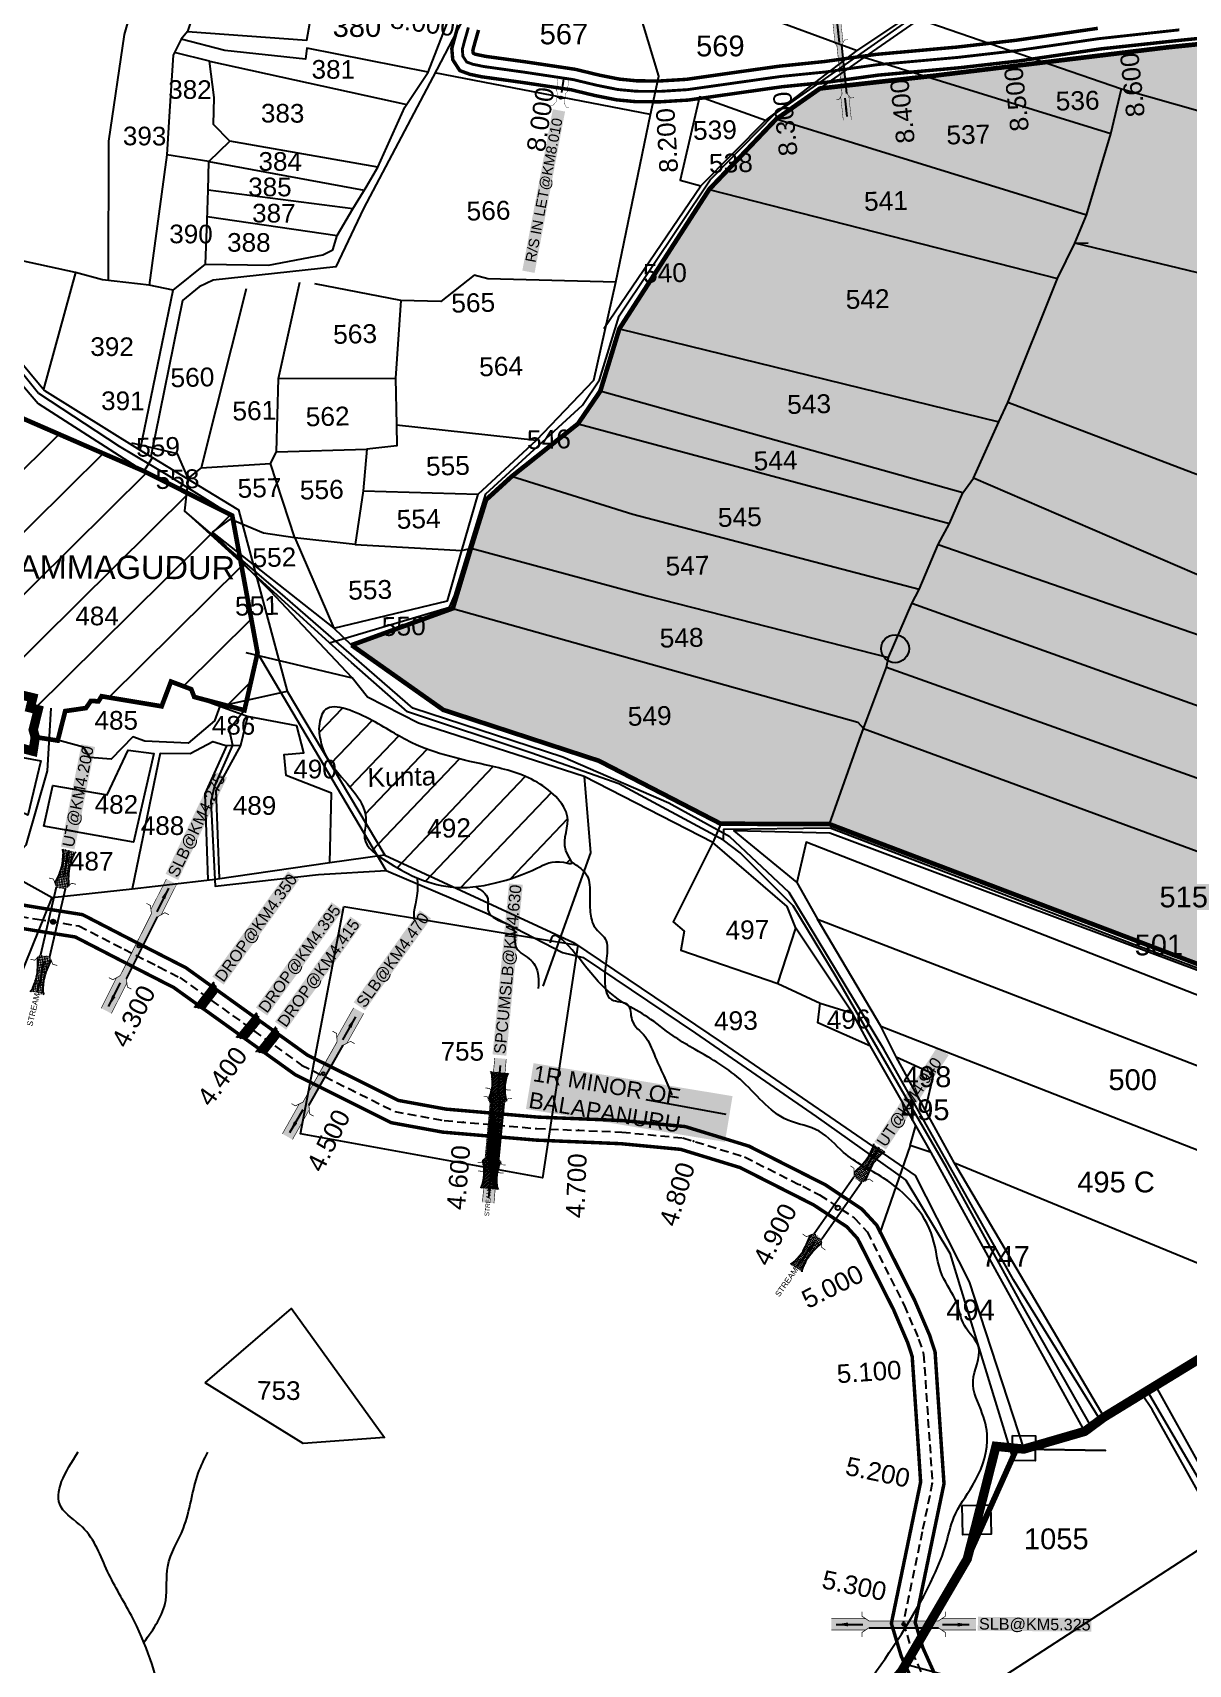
# Model space of a CAD drawing. Header units: inches. Extents: x 191726 to 254104, y 1600078 to 1621862.
# Drawn here: x 195592 to 196591, y 1611829 to 1613240 of the extents above; entities that cross this region are included whole.
import ezdxf
from ezdxf.enums import TextEntityAlignment as Align

# ---------------------------------------------------------------- set-up
doc = ezdxf.new("R2010")
doc.units = ezdxf.units.IN
doc.header["$LTSCALE"] = 15
doc.header["$MEASUREMENT"] = 0
doc.linetypes.add('ACAD_ISO02W100', pattern=[15, 12, -3])
doc.linetypes.add('HIDDEN2', pattern=[0.1875, 0.125, -0.0625])
for name, color, linetype in [('BOUNDRY STONES', 240, 'Continuous'), ('CANAL1', 7, 'Continuous'), ('CS', 134, 'Continuous'), ('CSMark', 72, 'Continuous'), ('PAPER SIZE', 5, 'Continuous'), ('PLOT', 7, 'Continuous'), ('PLOTS', 7, 'Continuous'), ('PLOTS NO', 7, 'Continuous'), ('ROADS', 1, 'Continuous'), ('STREAMS', 4, 'Continuous'), ('STRUCTURE', 5, 'Continuous'), ('text2', 7, 'Continuous'), ('VILLAGE BOUNDAY', 5, 'Continuous'), ('WUA-7', 3, 'Continuous')]:
    doc.layers.add(name, color=color, linetype=linetype)
doc.styles.get("Standard").update_dxf_attribs({"font": 'arial.ttf'})
doc.dimstyles.get("Standard").update_dxf_attribs({"dimtxt": 0.18, "dimasz": 0.18, "dimexe": 0.18, "dimexo": 0.0625, "dimgap": 0.09, "dimtad": 0, "dimtih": 1, "dimtoh": 1, "dimdec": 4, "dimzin": 0, "dimdsep": 46, "dimtxsty": 'Standard', "dimcen": 0.09, "dimadec": 0, "dimazin": 0, "dimtfac": 1, "dimtdec": 4, "dimtofl": 0, "dimtmove": 0, "dimatfit": 3, "dimfxl": 1, "dimtolj": 1, "dimtzin": 0, "dimarcsym": 0})

# ---------------------------------------------------------------- blocks, each defined once
blk = doc.blocks.new('DROP')
h = blk.add_hatch()
h.set_pattern_fill('ANSI31', color=1, scale=10, angle=45)
h.set_pattern_definition([(90, (-324.4107, -25.7687), (-1.25, 0), [])])
h.paths.add_polyline_path([(-9.9, -4.3), (-13.8, 4.1), (13.8, 4.1), (10.2, -4.3)])
at = {"layer": 'STRUCTURE', "color": 5, "const_width": 0.49}
blk.add_lwpolyline([(-9.9, -4.3), (-13.8, 4.1), (13.8, 4.1), (10.2, -4.3), (-9.9, -4.3)], dxfattribs=at)
at = {"layer": 'STRUCTURE', "color": 5}
blk.add_circle((0, 0), 1.33, dxfattribs=at)
blk = doc.blocks.new('OT')
at = {"layer": 'STRUCTURE', "color": 190}
for points, const_width in [([(769751.4, 1706595.8), (769729.4, 1706595.8)], 0.5), ([(769775.2, 1706601.8), (769775.2, 1706597.8), (769769.2, 1706593.8), (769761.8, 1706593.8), (769754.4, 1706593.8), (769748.4, 1706597.8), (769748.4, 1706601.8)], 0.5), ([(769761.8, 1706593.8), (769761.8, 1706581)], 2.5), ([(769751.4, 1706579), (769729.4, 1706579)], 0.5), ([(769748.4, 1706573), (769748.4, 1706577), (769754.4, 1706581), (769761.8, 1706581), (769761.8, 1706581), (769761.8, 1706581), (769769.2, 1706581), (769775.2, 1706577), (769775.2, 1706573)], 0.5)]:
    blk.add_lwpolyline(points, dxfattribs=dict(at, const_width=const_width))
at = {"layer": 'STRUCTURE', "color": 0}
blk.add_circle((769761.8, 1706587.4), 1.87, dxfattribs=at)
blk.add_leader([(769732.6, 1706587.4), (769753.8, 1706587.4)], dimstyle='Standard', override={"dimasz": 10, "dimgap": 0.09, "dimtad": 0}, dxfattribs=at)
blk = doc.blocks.new('SLB')
at = {"layer": 'STRUCTURE'}
h = blk.add_hatch(dxfattribs=at)
h.set_pattern_fill('DOTS', color=6, scale=20, angle=320.3722, style=0)
h.set_pattern_definition([(320.372247934, (-159.4327, -72.9564), (1.2786241598, 0.5641323054), [0, -1.25])])
h.paths.add_polyline_path([(769699.5, 1706871.1), (769699.5, 1706861.1), (769729.1, 1706861.1), (769732.1, 1706863.1), (769792.1, 1706863.1), (769795.1, 1706861.1), (769824.7, 1706861.1), (769824.7, 1706871.1), (769795.1, 1706871.1), (769792.1, 1706869.1), (769732.1, 1706869.1), (769729.1, 1706871.1)])
at = {"layer": 'STRUCTURE', "color": 6, "const_width": 0.628}
for points in [[(769726.1, 1706877.1), (769726.1, 1706873.1), (769732.1, 1706869.1), (769792.1, 1706869.1), (769798.1, 1706873.1), (769798.1, 1706877.1)], [(769726.1, 1706855.1), (769726.1, 1706859.1), (769732.1, 1706863.1), (769792.1, 1706863.1), (769798.1, 1706859.1), (769798.1, 1706855.1)]]:
    blk.add_lwpolyline(points, dxfattribs=at)
at = {"layer": 'STRUCTURE', "color": 6, "linetype": 'ACAD_ISO02W100', "ltscale": 0.5, "const_width": 0.5}
for points in [[(769699.5, 1706871.1), (769729.1, 1706871.1)], [(769699.5, 1706861.1), (769729.1, 1706861.1)], [(769795.1, 1706871.1), (769824.7, 1706871.1)], [(769795.1, 1706861.1), (769824.7, 1706861.1)]]:
    blk.add_lwpolyline(points, dxfattribs=at)
at = {"layer": 'STRUCTURE', "color": 6}
blk.add_lwpolyline([(769732.1, 1706863.1), (769792.1, 1706863.1)], dxfattribs=at)
blk.add_lwpolyline([(769732.1, 1706863.1), (769792.1, 1706863.1)], dxfattribs=at)
at = {"layer": 'STRUCTURE', "color": 0}
blk.add_circle((769762.1, 1706866.1), 1.24, dxfattribs=at)
for points in [[(769703.8, 1706866), (769726.7, 1706866)], [(769818.6, 1706865.8), (769795.7, 1706865.8)]]:
    blk.add_leader(points, dimstyle='Standard', override={"dimasz": 10, "dimgap": 0.09, "dimtad": 0}, dxfattribs=at)
blk = doc.blocks.new('UT')
at = {"layer": 'STRUCTURE'}
h = blk.add_hatch(dxfattribs=at)
h.set_pattern_fill('DASH', color=150, scale=8, angle=-39.6278, style=0)
h.set_pattern_definition([(320.372247933, (-4370.464, -6260.8811), (1.40800153113, 0.132407282), [1, -1])])
h.paths.add_polyline_path([(765163, 1700681.9), (765165.6, 1700680.6), (765167.2, 1700680.3), (765169.1, 1700680), (765172.4, 1700679.6), (765176.4, 1700679.3), (765179.5, 1700679.5), (765183.1, 1700679.9), (765187.7, 1700680.9), (765188.9, 1700681.2), (765193.1, 1700682.2), (765196.1, 1700680.2), (765196.1, 1700672.2), (765193.1, 1700670.2), (765190.5, 1700670.8), (765188.1, 1700671.3), (765185.5, 1700671.8), (765183.6, 1700672.1), (765181, 1700672.5), (765180.3, 1700672.5), (765178.5, 1700672.6), (765176.7, 1700672.6), (765174.6, 1700672.5), (765172.5, 1700672.3), (765170.4, 1700672), (765168.5, 1700671.7), (765166.1, 1700671.2), (765165, 1700670.8), (765163, 1700669.7)])
h.paths.add_polyline_path([(765259.1, 1700682.2), (765256.1, 1700680.2), (765256.1, 1700672.2), (765259.1, 1700670.2), (765261.9, 1700671), (765264.4, 1700671.6), (765266.4, 1700672), (765269.1, 1700672.5), (765272.7, 1700673), (765276.1, 1700673.1), (765278.6, 1700672.9), (765281.2, 1700672.7), (765283.9, 1700672.3), (765286.4, 1700671.9), (765288, 1700671.3), (765289.2, 1700670.6), (765289.1, 1700682.7), (765287.6, 1700681.8), (765285.7, 1700681.2), (765283, 1700680.7), (765281.2, 1700680.4), (765276.7, 1700679.9), (765272.7, 1700679.9), (765268.7, 1700680.3), (765264.8, 1700681), (765261.2, 1700681.7)])
at = {"layer": 'STRUCTURE', "color": 150, "const_width": 0.628}
for points in [[(765190.1, 1700688.2), (765190.1, 1700684.2), (765196.1, 1700680.2), (765256.1, 1700680.2), (765262.1, 1700684.2), (765262.1, 1700688.2)], [(765190.1, 1700664.2), (765190.1, 1700668.2), (765196.1, 1700672.2), (765256.1, 1700672.2), (765262.1, 1700668.2), (765262.1, 1700664.2)]]:
    blk.add_lwpolyline(points, dxfattribs=at)
at = {"layer": 'STRUCTURE', "color": 150}
for points in [[(765196.1, 1700680.2), (765256.1, 1700680.2)], [(765196.1, 1700672.2), (765256.1, 1700672.2)], [(765196.1, 1700672.2), (765256.1, 1700672.2)]]:
    blk.add_lwpolyline(points, dxfattribs=at)
at = {"layer": 'STRUCTURE', "color": 0}
blk.add_circle((765226.1, 1700676.2), 1.89, dxfattribs=at)
at = {"layer": 'STRUCTURE', "color": 150}
for points in [[(765289.1, 1700682.7), (765287.8, 1700681.9), (765284.3, 1700680.9), (765280.9, 1700680.4), (765276.1, 1700679.8), (765267.4, 1700680.5), (765259.1, 1700682.2)], [(765163, 1700681.9), (765164.4, 1700681.1), (765167.9, 1700680.2), (765171.2, 1700679.8), (765176.1, 1700679.4), (765184.7, 1700680.3), (765193.1, 1700682.2)], [(765163, 1700669.7), (765164.3, 1700670.6), (765167.8, 1700671.6), (765171.2, 1700672.1), (765176, 1700672.6), (765184.7, 1700672), (765193.1, 1700670.2)], [(765289.2, 1700670.6), (765287.8, 1700671.4), (765284.2, 1700672.3), (765280.9, 1700672.7), (765276.1, 1700673.1), (765267.4, 1700672.2), (765259.1, 1700670.2)]]:
    blk.add_spline(points, degree=3, dxfattribs=at)
at = {"layer": 'STRUCTURE', "color": 0}
blk.add_text('STREAM', height=5, dxfattribs=at).set_placement((765148.2, 1700675.8), align=Align.MIDDLE_CENTER)
for points in [[(765190.9, 1700676), (765164.2, 1700675.8)], [(765289.3, 1700676.7), (765265.4, 1700676.4)]]:
    blk.add_leader(points, dimstyle='Standard', override={"dimasz": 10, "dimgap": 0.09, "dimtad": 0}, dxfattribs=at)
blk = doc.blocks.new('SP')
at = {"layer": 'STRUCTURE'}
h = blk.add_hatch(dxfattribs=at)
h.set_pattern_fill('DASH', color=256, scale=8, style=0)
edge = h.paths.add_edge_path()
edge.add_spline(control_points=[(769825.7, 1706742.1), (769825.3, 1706741.8), (769823.8, 1706740.8), (769820.9, 1706740.3), (769817, 1706739.7), (769811.4, 1706738.9), (769804, 1706739.7), (769798.4, 1706741), (769795.6, 1706741.6)], knot_values=[0, 0, 0, 0, 1.613557, 5.24513, 8.624976, 13.470124, 22.190216, 30.746377, 30.746377, 30.746377, 30.746377], degree=3, periodic=0)
edge.add_line((769795.6, 1706741.6), (769792.6, 1706739.6))
edge.add_line((769792.6, 1706739.6), (769732.6, 1706739.6))
edge.add_line((769732.6, 1706739.6), (769729.6, 1706741.6))
edge.add_spline(control_points=[(769729.6, 1706741.6), (769726.9, 1706740.9), (769721.3, 1706739.5), (769713.9, 1706738.5), (769708.3, 1706739.1), (769704.4, 1706739.6), (769701.5, 1706740), (769700, 1706741), (769699.5, 1706741.3)], knot_values=[0, 0, 0, 0, 8.556161, 17.276253, 22.121402, 25.501247, 29.13282, 30.746377, 30.746377, 30.746377, 30.746377], degree=3, periodic=0)
edge.add_line((769699.5, 1706741.3), (769699.5, 1706722.1))
edge.add_spline(control_points=[(769699.5, 1706722.1), (769700, 1706722.4), (769701.4, 1706723.4), (769704.3, 1706724), (769708.2, 1706724.5), (769713.8, 1706725.3), (769721.2, 1706724.5), (769726.8, 1706723.3), (769729.6, 1706722.6)], knot_values=[0, 0, 0, 0, 1.613557, 5.24513, 8.624976, 13.470124, 22.190216, 30.746377, 30.746377, 30.746377, 30.746377], degree=3, periodic=0)
edge.add_line((769729.6, 1706722.6), (769732.6, 1706724.6))
edge.add_line((769732.6, 1706724.6), (769792.6, 1706724.6))
edge.add_line((769792.6, 1706724.6), (769795.6, 1706722.6))
edge.add_spline(control_points=[(769795.6, 1706722.6), (769798.4, 1706723.3), (769803.9, 1706724.8), (769811.3, 1706725.8), (769817, 1706725.1), (769820.9, 1706724.7), (769823.8, 1706724.2), (769825.2, 1706723.3), (769825.7, 1706723)], knot_values=[0, 0, 0, 0, 8.556161, 17.276253, 22.121402, 25.501247, 29.13282, 30.746377, 30.746377, 30.746377, 30.746377], degree=3, periodic=0)
edge.add_line((769825.7, 1706723), (769825.7, 1706742.1))
h.paths.add_polyline_path([(769764.2, 1706732.1, -1), (769761.1, 1706732.1, -1)], flags=0)
h.paths.add_polyline_path([(769761.1, 1706732.1, 1), (769764.2, 1706732.1, 1)], flags=16)
at = {"layer": 'STRUCTURE', "const_width": 0.628}
for points in [[(769726.6, 1706747.6), (769726.6, 1706743.6), (769732.6, 1706739.6), (769792.6, 1706739.6), (769798.6, 1706743.6), (769798.6, 1706747.6)], [(769726.6, 1706716.6), (769726.6, 1706720.6), (769732.6, 1706724.6), (769792.6, 1706724.6), (769798.6, 1706720.6), (769798.6, 1706716.6)]]:
    blk.add_lwpolyline(points, dxfattribs=at)
at = {"layer": 'STRUCTURE', "color": 3}
blk.add_lwpolyline([(769732.6, 1706724.6), (769792.6, 1706724.6)], dxfattribs=at)
blk.add_lwpolyline([(769732.6, 1706724.6), (769792.6, 1706724.6)], dxfattribs=at)
at = {"layer": 'STRUCTURE', "color": 0}
blk.add_circle((769762.6, 1706732.1), 1.55, dxfattribs=at)
at = {"layer": 'STRUCTURE'}
for points in [[(769699.5, 1706741.3), (769700.9, 1706740.5), (769704.4, 1706739.6), (769707.8, 1706739.2), (769712.6, 1706738.8), (769721.3, 1706739.7), (769729.6, 1706741.6)], [(769825.7, 1706742.1), (769824.3, 1706741.3), (769820.8, 1706740.3), (769817.5, 1706739.8), (769812.7, 1706739.2), (769804, 1706739.9), (769795.6, 1706741.6)], [(769699.5, 1706722.1), (769700.9, 1706723), (769704.4, 1706724), (769707.7, 1706724.5), (769712.5, 1706725), (769721.2, 1706724.4), (769729.6, 1706722.6)], [(769825.7, 1706723), (769824.3, 1706723.8), (769820.8, 1706724.7), (769817.4, 1706725.1), (769812.6, 1706725.5), (769803.9, 1706724.6), (769795.6, 1706722.6)]]:
    blk.add_spline(points, degree=3, dxfattribs=at)
at = {"layer": 'STRUCTURE', "color": 0}
blk.add_text('STREAM', height=5, dxfattribs=at).set_placement((769684.3, 1706732.1), align=Align.MIDDLE_CENTER)
for points in [[(769727.4, 1706732.1), (769700.8, 1706732.1)], [(769824.4, 1706732.1), (769800.5, 1706732.1)]]:
    blk.add_leader(points, dimstyle='Standard', override={"dimasz": 10, "dimgap": 0.09, "dimtad": 0}, dxfattribs=at)

msp = doc.modelspace()

# ---------------------------------------------------------------- hatches: boundary and pattern name
at = {"layer": 'PLOTS NO', "true_color": 0xafd9aa}
h = msp.add_hatch(dxfattribs=at)
h.set_pattern_fill('ANSI31', color=9)
h.set_pattern_definition([(45, (0, 0), (-0.088388347648, 0.088388347648), [])])
h.paths.add_polyline_path([(195867.8, 1612710.5), (195955.3, 1612742.3), (195971, 1612794.4), (195984, 1612836.1), (196006, 1612856.2), (196063.5, 1612901.9), (196082.7, 1612930), (196099.2, 1612984), (196176.9, 1613104.5), (196234.6, 1613165.1), (196272.6, 1613191.7), (196372.5, 1613202.9), (196572.1, 1613227.2), (196674.7, 1613237.7), (196749.6, 1613212.7), (196849.6, 1613175.1), (196946.4, 1613133), (197033.4, 1613151), (197021, 1613029.7), (197268.4, 1612990.2), (197246.8, 1612910.7), (197251.7, 1612908.1), (197337.2, 1612884.3), (197389.6, 1612868.3), (197449, 1613191.8), (197642.6, 1613205.5), (197795.5, 1613226.4), (197896.7, 1613230.6), (197936.7, 1613229.6), (197971.2, 1613195.4), (197933.7, 1612972.4), (197858.3, 1612524.2), (197851, 1612453.1), (197827.6, 1612344.1), (197815.7, 1612306.9), (197751.8, 1612068.8), (197647.4, 1612106.5), (197466.5, 1612154), (197353.2, 1612171.2), (197227.2, 1612160.8), (197228.8, 1612171.8), (197233, 1612214.6), (197235, 1612237.1), (196855.2, 1612333.7), (196848.2, 1612340.1), (196280.7, 1612555.8), (196186.8, 1612556.1), (196081.5, 1612610.5), (195947.1, 1612654.5)])
at = {"layer": 'PLOTS NO'}
h = msp.add_hatch(dxfattribs=at)
h.set_pattern_fill('ANSI31', color=40, scale=12.087511, angle=-0.2676)
h.set_pattern_definition([(44.73241, (174797.503, 1607719.193), (-27.0102, 27.26368), [])])
h.paths.add_polyline_path([(195764.6, 1612822.5), (195688.5, 1612860.8), (195579.9, 1612908.1), (195569.7, 1612845.1), (195562.5, 1612825.7), (195464, 1612821.1), (195449.8, 1612779.2), (195456.4, 1612775), (195452.2, 1612761.2), (195481.3, 1612755.6), (195484.1, 1612698), (195517.8, 1612714.1), (195527.9, 1612707.6), (195529.8, 1612701.2), (195568.5, 1612682.7), (195562.9, 1612664.2), (195574.8, 1612658.7), (195577.2, 1612668.7), (195592.2, 1612665), (195590.1, 1612656.3), (195596.9, 1612654.6), (195592.6, 1612637.2), (195594.4, 1612631), (195613.8, 1612628), (195620.3, 1612653.5), (195638.2, 1612656.1), (195642.5, 1612662.3), (195649, 1612661.9), (195651.7, 1612666.3), (195703.6, 1612657.6), (195711.7, 1612679), (195729.2, 1612672.4), (195731.8, 1612665.7), (195758.2, 1612658.7), (195777.2, 1612662.9), (195786.5, 1612703.8)])
at = {"layer": 'STREAMS'}
h = msp.add_hatch(dxfattribs=at)
h.set_pattern_fill('ANSI31', color=256, scale=8.146277, angle=1.4258)
h.set_pattern_definition([(46.425802, (148654.68, 1904426.238), (-18.7383218, 17.8281789), [])])
edge = h.paths.add_edge_path()
edge.add_spline(control_points=[(195839.4, 1612638.1), (195840.3, 1612644.1), (195843.2, 1612664.9), (195888.5, 1612645.7), (195924.7, 1612619.7), (195979.7, 1612608), (196027.7, 1612596.8), (196063.8, 1612563.2), (196046.7, 1612538), (196061.1, 1612520.1), (196042.7, 1612525.8), (196024.8, 1612515.1), (195992, 1612503.4), (195955.6, 1612498.6), (195922.8, 1612508.8), (195899.1, 1612522.6), (195875.6, 1612538.3), (195885.5, 1612572.3), (195857.2, 1612594.9), (195841.6, 1612621), (195840.1, 1612633), (195839.4, 1612638.1)], knot_values=[0, 0, 0, 0, 1.962582, 6.828244, 12.04163, 20.664438, 25.984795, 31.12032, 34.896246, 35.799884, 36.686423, 39.581698, 44.240654, 49.060043, 52.923364, 56.414315, 59.794044, 61.471509, 68.245684, 70.811666, 72.653302, 72.653302, 72.653302, 72.653302], degree=3, periodic=0)
h.paths.add_polyline_path([(195929.2, 1612539.1), (195975.4, 1612540.3), (195974.8, 1612565.2), (195928.5, 1612564.1)], flags=24)

# ---------------------------------------------------------------- linework, layer by layer
at = {"layer": 'BOUNDRY STONES'}
for points in [[(196439, 1612027.1), (196458.8, 1612027), (196458.7, 1612005.4), (196438.9, 1612005.5)], [(196395.5, 1611966.8), (196420, 1611967.4), (196420.6, 1611941.9), (196396.1, 1611941.3)]]:
    msp.add_lwpolyline(points, close=True, dxfattribs=at)
at = {"layer": 'CANAL1', "color": 200, "const_width": 3}
for points in [[(195960, 1613246.7), (195956.8, 1613235.2), (195954.4, 1613226.3), (195955.2, 1613216.6), (195961.3, 1613207.2), (195969.9, 1613204), (195980.4, 1613201.8), (196015.7, 1613196.9), (196057.5, 1613190.6), (196078.2, 1613185.6), (196096.7, 1613181.9), (196113.6, 1613180.3), (196134.6, 1613180.2), (196158.9, 1613181.7), (196202.4, 1613187.9), (196239.8, 1613193.2), (196278.6, 1613197.1), (196323.4, 1613203.3), (196392.9, 1613209.6), (196444.5, 1613215.5), (196515, 1613225.9), (196584.2, 1613233.4), (196621.1, 1613237.1)], [(195977.5, 1613242.3), (195974.1, 1613230.4), (195972.6, 1613224.7), (195972.8, 1613222.6), (195973.2, 1613222), (195974.9, 1613221.3), (195983.5, 1613219.5), (196018.3, 1613214.7), (196061, 1613208.3), (196082.1, 1613203.2), (196099.3, 1613199.8), (196114.5, 1613198.3), (196134.1, 1613198.2), (196157.1, 1613199.6), (196199.8, 1613205.7), (196237.6, 1613211), (196276.4, 1613215), (196321.3, 1613221.2), (196391, 1613227.5), (196442.2, 1613233.4), (196512.7, 1613243.7)], [(195526.3, 1612495.4), (195597.6, 1612483.5), (195635.3, 1612477.5), (195675.7, 1612456.6), (195724.6, 1612431.6), (195829.6, 1612356.1), (195908.3, 1612316.9), (195949.3, 1612309.4), (196028.6, 1612302.5), (196102, 1612299.5), (196156.1, 1612294.3), (196211.2, 1612277.4), (196277.2, 1612244), (196308.8, 1612223), (196321.7, 1612209), (196354.4, 1612144.2), (196367.3, 1612114.1), (196372.1, 1612099.4), (196374.4, 1612064.6), (196377.4, 1612020.2), (196379.8, 1611985.6), (196370.7, 1611941.9), (196354.9, 1611865.7), (196361.6, 1611843.6), (196399.8, 1611758.5)], [(195524.4, 1612475.4), (195594.4, 1612463.7), (195629, 1612458.2), (195666.6, 1612438.8), (195714.1, 1612414.5), (195819.3, 1612339), (195901.9, 1612297.7), (195946.6, 1612289.5), (196027.3, 1612282.6), (196100.6, 1612279.5), (196152.2, 1612274.6), (196203.7, 1612258.8), (196267.1, 1612226.6), (196295.8, 1612207.7), (196305.1, 1612197.5), (196336.3, 1612135.8), (196348.6, 1612107), (196352.3, 1612095.6), (196354.5, 1612063.2), (196357.5, 1612018.8), (196359.6, 1611987), (196351.1, 1611945.9), (196334.3, 1611864.8), (196342.8, 1611836.6), (196381.8, 1611749.8)]]:
    msp.add_lwpolyline(points, dxfattribs=at)
at = {"layer": 'CANAL1', "color": 3, "linetype": 'HIDDEN2', "ltscale": 8, "true_color": 0x00ff00, "const_width": 2.5}
msp.add_lwpolyline([(195968.7, 1613244.5), (195967.8, 1613241), (195965.4, 1613232.8), (195963.5, 1613225.5), (195964, 1613219.6), (195967.3, 1613214.6), (195972.4, 1613212.7), (195982, 1613210.7), (196017, 1613205.8), (196059.3, 1613199.4), (196080.1, 1613194.4), (196098, 1613190.8), (196114, 1613189.3), (196134.3, 1613189.2), (196158, 1613190.7), (196201.1, 1613196.8), (196238.7, 1613202.1), (196277.5, 1613206), (196322.3, 1613212.3), (196391.9, 1613218.6), (196443.3, 1613224.5), (196513.8, 1613234.8), (196583.2, 1613242.4)], dxfattribs=at)
at = {"layer": 'CANAL1', "color": 1, "linetype": 'HIDDEN2', "ltscale": 4}
msp.add_lwpolyline([(195525.4, 1612485.4), (195596, 1612473.6), (195632.1, 1612467.8), (195671.2, 1612447.7), (195719.3, 1612423.1), (195824.5, 1612347.5), (195905.1, 1612307.3), (195947.9, 1612299.5), (196027.9, 1612292.6), (196101.3, 1612289.5), (196154.2, 1612284.5), (196207.5, 1612268.1), (196272.2, 1612235.3), (196302.3, 1612215.4), (196313.4, 1612203.3), (196345.3, 1612140), (196357.9, 1612110.6), (196362.2, 1612097.5), (196364.4, 1612063.9), (196367.5, 1612019.5), (196369.7, 1611986.3), (196360.9, 1611943.9), (196344.6, 1611865.3), (196352.2, 1611840.1), (196390.8, 1611754.1)], dxfattribs=at)
at = {"layer": 'CS'}
for p in [(195609.8, 1612471.4), (195701, 1612432.4), (195783.8, 1612376.7), (195869.2, 1612325.2), (195964.2, 1612298.1), (196063.9, 1612291.1), (196163.2, 1612281.7), (196255.4, 1612243.8), (196326.3, 1612177.7), (196363, 1612085.5), (196369.6, 1611985.8), (196349.3, 1611887.9)]:
    msp.add_point(p, dxfattribs=at)
at = {"layer": 'PLOT'}
for points in [[(196085.8, 1612984.3), (196169.7, 1613107.6), (196225.5, 1613164.1), (196304.8, 1613224.5), (196346.8, 1613252.6), (196477.7, 1613325.6), (196618, 1613383.3), (196708.8, 1613415.2), (196739.4, 1613428.1), (196868.7, 1613483.4), (197159.7, 1613597.4), (197251.4, 1613638.2), (197378.6, 1613715.3), (197423.9, 1613739.6), (197575.8, 1613789.1), (197711.2, 1613870.5), (197808.7, 1613962.2), (197904.1, 1614060.3), (197987.6, 1614158.6), (198020.9, 1614201.3)], [(195747.3, 1612808.2), (195852.4, 1612725.3), (195950.6, 1612748.9), (195963.2, 1612792.4), (195977.3, 1612841.1), (196027.5, 1612887.6), (196077.2, 1612939.5), (196096.3, 1613024.3), (196126.2, 1613169.1), (196133.2, 1613202.3), (196111.2, 1613276.1), (196092.2, 1613281.8), (196042.7, 1613351)], [(196231.8, 1613300.7), (196212.2, 1613258.5), (196304.8, 1613224.5)], [(195972.2, 1613267.3), (195938, 1613201.4), (195878, 1613087.9), (195854.1, 1613037.4), (195748.2, 1613026), (195736.1, 1613020.1), (195721.6, 1613008.4), (195694.4, 1612873.5), (195769.9, 1612827.6), (195812.1, 1612670.6), (195896.4, 1612529), (196059.6, 1612453.5), (196188.2, 1612366.6), (196354.8, 1612251.9), (196401.5, 1612160.2), (196448.8, 1612015.5), (196519.3, 1612014.4), (196448.8, 1612015.5), (196443.2, 1612016.1)], [(196280.7, 1612555.8), (196306.9, 1612628.9), (196310.3, 1612638.5), (196330.2, 1612691.5), (196331.9, 1612699.7), (196352, 1612746.5), (196358.3, 1612758.6), (196374.9, 1612797.5), (196384.6, 1612815.7), (196396, 1612842.1), (196405.2, 1612854.7), (196427.2, 1612903.4), (196435, 1612920.3), (196477.8, 1613027.3), (196493, 1613058), (196502.9, 1613082.1), (196524, 1613152.4), (196533.1, 1613191.3), (196626.5, 1613165), (196787.1, 1613109.2), (196807.7, 1613210.5), (196823, 1613254.3)], [(196358.4, 1613251.5), (196310.5, 1613218.5), (196234.6, 1613165.1), (196176.9, 1613104.5), (196099.2, 1612984), (196082.7, 1612930), (196063.5, 1612901.9), (196006, 1612856.2), (195984, 1612836.1), (195971, 1612794.4), (195955.3, 1612742.3), (195867.8, 1612710.5), (195852.4, 1612725.3)], [(196358.4, 1613251.5), (196533.1, 1613191.3)], [(197338.6, 1613245.3), (197313, 1613154.8), (197268.4, 1612990.2), (197246.8, 1612910.7), (197194.6, 1612926.6), (197151.9, 1612767), (197136.4, 1612676.3), (197074.6, 1612695.7), (197052.4, 1612684.7), (197015.4, 1612678), (196983.5, 1612631.7), (196955.9, 1612646.1), (196957.7, 1612660.8), (196927.6, 1612670), (196940.6, 1612736.3), (196818.9, 1612775.9), (196601.2, 1612856.8), (196435, 1612920.3)], [(196524, 1613152.4), (196310.5, 1613218.5)], [(196126.2, 1613169.1), (195939.6, 1613205.3)], [(196225.5, 1613164.1), (196168.4, 1613184.5), (196151.8, 1613112.5), (196169.7, 1613107.6)], [(196502.9, 1613082.1), (196234.6, 1613165.1)], [(196176.9, 1613104.5), (196477.8, 1613027.3)], [(197151.9, 1612767), (196988.4, 1612813), (196790, 1612871.8), (196774.7, 1612875.8), (196712.4, 1612892.7), (196664.3, 1612927.3), (196677.8, 1613018.8), (196599.1, 1613032.3), (196493, 1613058)], [(196096.3, 1613024.3), (195985.4, 1613027.2), (195973.7, 1613030.2), (195944.9, 1613007.7), (195910.3, 1613008.5), (195836, 1613022.9)], [(195776.7, 1613018.4), (195737.9, 1612863.8), (195797.8, 1612867.6)], [(195818.7, 1612803.4), (195797.8, 1612867.6), (195802.8, 1612877.5), (195804.5, 1612941.1), (195823.1, 1613024.2)], [(195910.3, 1613008.5), (195905.6, 1612941.4), (195906.6, 1612900.8), (196027.5, 1612887.6)], [(196099.2, 1612984), (196427.2, 1612903.4)], [(195804.5, 1612941.1), (195905.6, 1612941.4)], [(196396, 1612842.1), (196082.7, 1612930)], [(196063.5, 1612901.9), (196384.6, 1612815.7)], [(195906.6, 1612900.8), (195906.9, 1612882.7), (195881.1, 1612879.9), (195877.7, 1612844), (195871, 1612797.4), (195963.2, 1612792.4), (195971, 1612794.4), (196123.3, 1612753), (196331.9, 1612699.7)], [(195726.6, 1612854.8), (195717.3, 1612875.9), (195677.8, 1612885.2)], [(195802.8, 1612877.5), (195881.1, 1612879.9)], [(195737.9, 1612863.8), (195726.6, 1612854.8), (195723.5, 1612826.6)], [(196358.3, 1612758.6), (196110.8, 1612823.3), (196006, 1612856.2)], [(196927.6, 1612670), (196640.5, 1612753.5), (196405.2, 1612854.7)], [(195877.7, 1612844), (195977.3, 1612841.1)], [(195871, 1612797.4), (195818.7, 1612803.4), (195791.7, 1612807.4), (195762.9, 1612819.4), (195747.3, 1612808.2)], [(196501.5, 1612030.8), (196407.1, 1612202.2), (196368.7, 1612271.8), (196355.4, 1612295.3), (196316.2, 1612363.9), (196300.8, 1612392.2), (196251.6, 1612465.8), (196244.3, 1612484.5), (196179.9, 1612540), (196068.8, 1612596.8), (195925.7, 1612643.1), (195881.4, 1612665.5), (195868.2, 1612682.1), (195797.4, 1612757.5), (195747.3, 1612808.2)], [(195818.7, 1612803.4), (195852.4, 1612725.3)], [(196374.9, 1612797.5), (196938.6, 1612601.7), (196955.9, 1612646.1)], [(196904.8, 1612548.1), (196352, 1612746.5)], [(195955.3, 1612742.3), (196305.4, 1612643.9), (196310.3, 1612638.5)], [(195776.4, 1612704.1), (195868.2, 1612682.1)], [(195867.8, 1612710.5), (195947.1, 1612654.5), (196081.5, 1612610.5), (196186.8, 1612556.1), (196280.7, 1612555.8), (196564.8, 1612447.2), (196848.2, 1612340.1), (196922.3, 1612360.5), (197046.2, 1612367.2), (197176.6, 1612375.7), (197247.6, 1612378.1), (197301.4, 1612365.8), (197336.4, 1612370.5), (197431.9, 1612370), (197512.5, 1612367.1), (197641.3, 1612348.1), (197715.1, 1612343.1), (197824.3, 1612334.5)], [(196330.2, 1612691.5), (196887.7, 1612492.7)], [(196310.3, 1612638.5), (196870.7, 1612432.5), (196848.2, 1612340.1)], [(196068.8, 1612596.8), (196074.3, 1612531), (196033.2, 1612415.6)], [(196186.8, 1612556.1), (196179.9, 1612540), (196145.7, 1612471.2), (196155.1, 1612463.3), (196152.3, 1612446.9), (196236.3, 1612418), (196272.7, 1612400.9), (196300.8, 1612392.2)], [(197819.1, 1612322.5), (197705.6, 1612332.1), (197505.9, 1612357.5), (197383.3, 1612362.8), (197314.6, 1612359.8), (197243.1, 1612365.8), (197033.2, 1612357.1), (196921.5, 1612354), (196855.2, 1612333.7), (196281, 1612547.9), (196198.3, 1612549.9), (196252.6, 1612505.3), (196270.6, 1612473.5), (196810.1, 1612265.5), (197228.8, 1612171.8), (197228.1, 1612159.7)], [(197233, 1612214.6), (196842.6, 1612312.4), (196260.8, 1612540.3), (196252.6, 1612505.3)], [(196236.3, 1612418), (196251.6, 1612465.8)], [(196518.1, 1612043.1), (196388.9, 1612262.8), (196363.6, 1612308.8), (196338.6, 1612354.7), (196325.2, 1612381.1), (196270.6, 1612473.5)], [(196316.2, 1612363.9), (196270.9, 1612384), (196272.7, 1612400.9)], [(196325.2, 1612381.1), (196763.1, 1612209.8), (196810.1, 1612265.5)], [(196338.6, 1612354.7), (196370.8, 1612339.9), (196363.6, 1612308.8)], [(196368.7, 1612271.8), (196350.5, 1612277.9), (196355.4, 1612295.3)], [(196350.5, 1612277.9), (196324.1, 1612201.6)], [(196680.8, 1612142.6), (196388.9, 1612262.8)]]:
    msp.add_lwpolyline(points, dxfattribs=at)
at = {"layer": 'PLOTS'}
for points in [[(195657.8, 1613025.7), (195658.1, 1613146.1), (195671.5, 1613238.4), (195680, 1613267.5), (195720.8, 1613435.3), (195752.9, 1613561.2)], [(195685, 1612879), (195713.6, 1613017.5), (195741.6, 1613039.9), (195796.1, 1613039.1), (195843, 1613047.8), (195851.7, 1613052.2), (195855.2, 1613064.5), (195869, 1613087.6), (195880.3, 1613106.5), (195890.5, 1613123.7), (195913.7, 1613175.5), (195933.9, 1613205.9), (195956.3, 1613263.8), (195972.4, 1613305.5), (195997.9, 1613326.7), (196041, 1613365.8), (196076.9, 1613391.3), (196104.9, 1613491.2)], [(195253.3, 1613427.2), (195271.4, 1613398.9), (195350.9, 1613259.9), (195375.4, 1613233.3), (195474.3, 1613103.6), (195504.7, 1613059.7), (195552.9, 1612989.9), (195602.5, 1612930.6), (195685, 1612879), (195694.4, 1612873.5)], [(195766.2, 1613365), (195732.1, 1613259.2), (195726.1, 1613240.9), (195720.6, 1613234.4), (195713.5, 1613220.4), (195710.5, 1613172.1), (195708.1, 1613134.4), (195692.8, 1613021.8)], [(195726.1, 1613240.9), (195829, 1613233.5), (195840.6, 1613299.1), (195850.5, 1613354.9)], [(195933.9, 1613205.9), (195829, 1613226.5), (195828, 1613217.1), (195758.1, 1613224.6), (195720.6, 1613234.4)], [(195744.5, 1613128.6), (195762.6, 1613146.3), (195748.4, 1613160.7), (195749.1, 1613183.8), (195745, 1613215.4), (195714.8, 1613222.8)], [(195745, 1613215.4), (195915.4, 1613178)], [(195384.9, 1613200), (195501.9, 1613040.9), (195547.3, 1612977.1), (195596.8, 1612919.3), (195682.3, 1612864.7), (195688.5, 1612860.8)], [(195890.5, 1613123.7), (195762.6, 1613146.3)], [(195741.6, 1613039.9), (195742.9, 1613077.8), (195743.7, 1613103.7), (195744.5, 1613128.6), (195708.1, 1613134.4)], [(195744.5, 1613128.6), (195878.7, 1613103.8)], [(195869, 1613087.6), (195743.7, 1613103.7)], [(195743, 1613080.9), (195855.2, 1613064.5)], [(195713.6, 1613017.5), (195692.8, 1613021.8), (195652.6, 1613026.3), (195629.2, 1613032.7), (195504.7, 1613059.7)], [(195629.2, 1613032.7), (195601.6, 1612931.8)], [(195594.4, 1612631), (195613.8, 1612628), (195620.3, 1612653.5), (195638.2, 1612656.1), (195642.5, 1612662.3), (195649, 1612661.9), (195651.7, 1612666.3), (195703.6, 1612657.6), (195711.7, 1612679), (195729.2, 1612672.4), (195731.8, 1612665.7), (195753.8, 1612657.7), (195812.1, 1612670.6)], [(195753.8, 1612657.7), (195749.2, 1612645.2), (195726.6, 1612625.7), (195689.2, 1612627.4), (195678.6, 1612631.1), (195659.9, 1612611.9), (195641.5, 1612613.5), (195636.2, 1612622.4), (195613.8, 1612628.2)], [(195753.8, 1612657.7), (195779.3, 1612648.5)], [(195849, 1612522.5), (195850.4, 1612582.6), (195811.1, 1612597.9), (195809.6, 1612615.9), (195826.6, 1612617.3), (195820.4, 1612640.7), (195777.9, 1612648.8), (195771.7, 1612623.8)], [(195601.8, 1612553.9), (195609.6, 1612589.2), (195656.5, 1612581), (195674.6, 1612619.8), (195697, 1612616.7), (195679.3, 1612540.1), (195601.8, 1612553.9)], [(195702.2, 1612617), (195728.3, 1612616.7), (195747.9, 1612627.1), (195758.2, 1612624.1), (195771.7, 1612623.8), (195750.5, 1612584.8), (195753.2, 1612508.7)], [(195743.8, 1612507.5), (195741.2, 1612582), (195760.3, 1612624.1)], [(195559.9, 1612617.8), (195599.3, 1612610.5), (195587.9, 1612563.6), (195547.7, 1612582.5), (195559.9, 1612617.8)], [(195702.2, 1612617), (195678.2, 1612499.7)], [(195496.4, 1612540.9), (195561.3, 1612518.9), (195609.1, 1612492.2)], [(195276.9, 1612201.8), (195294.4, 1612194.2), (195357.5, 1612394.1), (195556.7, 1612363.2), (195609.1, 1612492.2), (195678.2, 1612499.7), (195737.7, 1612506.7), (195749.9, 1612508.2), (195849, 1612522.5), (195896.3, 1612529.3)], [(195861, 1612484.6), (196063.4, 1612451), (196032.8, 1612249.9), (195823.6, 1612288), (195861, 1612484.6)], [(195741.2, 1612072.7), (195815.8, 1612137.1), (195896.3, 1612025.5), (195825.9, 1612020.3), (195741.2, 1612072.7)], [(196562.6, 1612070.3), (196602.6, 1611998), (196608.3, 1611990.7), (196629.2, 1611953.1), (196726.5, 1611964.9), (196677.1, 1612067.6), (196650, 1612123.8)], [(196346.8, 1611829.7), (196417.7, 1611810.3), (196620.2, 1611941.8), (196559.6, 1612049.6), (196550.8, 1612063.1)]]:
    msp.add_lwpolyline(points, dxfattribs=at)
at = {"layer": 'PLOTS', "const_width": 8.06}
msp.add_lwpolyline([(195506.7, 1612641.2), (195592.5, 1612618.8), (195594.4, 1612631), (195592.6, 1612637.2), (195596.9, 1612654.6), (195590.1, 1612656.3), (195592.2, 1612665), (195577.2, 1612668.7), (195574.8, 1612658.7), (195562.9, 1612664.2), (195568.5, 1612682.7), (195529.8, 1612701.2), (195527.9, 1612707.6), (195517.8, 1612714.1), (195484.1, 1612698)], dxfattribs=at)
at = {"layer": 'PLOTS NO', "color": 40, "const_width": 4.03}
msp.add_lwpolyline([(195579.9, 1612908.1), (195688.5, 1612860.8), (195764.6, 1612822.5), (195786.5, 1612703.8), (195775.2, 1612654.2), (195731.8, 1612665.7), (195729.2, 1612672.4), (195711.7, 1612679), (195703.6, 1612657.6), (195651.7, 1612666.3), (195649, 1612661.9), (195642.5, 1612662.3), (195638.2, 1612656.1), (195620.3, 1612653.5), (195613.8, 1612628), (195594.4, 1612631), (195592.6, 1612637.2), (195596.9, 1612654.6), (195590.1, 1612656.3), (195592.2, 1612665), (195577.2, 1612668.7)], dxfattribs=at)
at = {"layer": 'ROADS'}
for points in [[(195848.8, 1612712.4), (195952.3, 1612743.2), (195956.8, 1612753), (195983.7, 1612841.2), (196067.5, 1612917.8), (196082.1, 1612939.7), (196099, 1612995.1), (196177.7, 1613112.7), (196233.1, 1613169.3), (196347.6, 1613249.6), (196501.2, 1613331), (196580.9, 1613362.2), (196895.6, 1613489.1), (197069.4, 1613557.9), (197269.5, 1613642.5), (197389.6, 1613715.6), (197423.3, 1613734.6), (197577.5, 1613785.9), (197701, 1613860.7), (197719.7, 1613874.4), (197827.2, 1613974.1), (197921, 1614075.4), (198054.3, 1614230.1)], [(195562.7, 1612971.3), (195597.2, 1612928.2), (195667, 1612882.4), (195707.5, 1612858.4), (195764.6, 1612822.5), (195778.8, 1612745.5), (195786.5, 1612703.8), (195775.2, 1612654.2), (195761.9, 1612637.2), (195764.9, 1612623.9), (195749.2, 1612588.8), (195746.2, 1612575.3), (195749.8, 1612502.2), (195839.3, 1612512.3), (195897.7, 1612515.6), (195985, 1612478.5), (196050.1, 1612444.9), (196068, 1612440.4), (196164.9, 1612375), (196269.3, 1612303), (196346.8, 1612247.9), (196384.7, 1612185), (196439.3, 1612007.2)], [(195688.5, 1612860.8), (195695.7, 1612872.7)], [(196507, 1612034.9), (196446.5, 1612141.5), (196382, 1612259), (196286.7, 1612423.7), (196249.4, 1612485), (196203.7, 1612530.9), (196189.3, 1612541.9), (196098.7, 1612590.5), (196022.7, 1612617.4), (195916.2, 1612652.7), (195867.8, 1612695.5), (195848.8, 1612712.4), (195723.5, 1612826.6)], [(196514.9, 1612040.7), (196439.9, 1612161.8), (196327.7, 1612361.2), (196246, 1612496.7), (196194.6, 1612544.9), (196142.1, 1612573.9), (196050.5, 1612613.6), (195920.8, 1612655.9), (195810.5, 1612751.9), (195723.5, 1612826.6)], [(195897.7, 1612515.6), (195786.5, 1612703.8), (195764.6, 1612822.5), (195764.6, 1612822.5)], [(195607.8, 1612656.1), (195604.8, 1612601.9), (195586.1, 1612537.7), (195525.7, 1612471.9), (195447.9, 1612387.7), (195341.4, 1612336.7), (195323.6, 1612322.9)], [(196189.3, 1612541.9), (196189.5, 1612551.5), (196281.3, 1612552.5), (196541.7, 1612452.9), (196747.1, 1612376.5), (196852.2, 1612336), (196926.3, 1612356.8), (197250.1, 1612372.5), (197302.4, 1612362.4), (197437.6, 1612365.5), (197522.7, 1612361.7), (197735.3, 1612332.4), (197856.1, 1612323.2)]]:
    msp.add_lwpolyline(points, dxfattribs=at)
at = {"layer": 'ROADS', "color": 1}
msp.add_lwpolyline([(196555.3, 1612065.8), (196617.7, 1611959.1), (196681.5, 1611855.6), (196774.8, 1611745.2), (196839.7, 1611635.6), (196887.8, 1611547), (196928.9, 1611479.7), (196970.6, 1611408.5), (197036.1, 1611299.8), (197105, 1611183.1), (197167.3, 1611077.7), (197206.1, 1610995.5)], dxfattribs=at)
at = {"layer": 'STREAMS'}
for points in [[(195839.4, 1612638.1), (195843.8, 1612653.4), (195882.9, 1612646.8), (195919.9, 1612626), (195987.3, 1612606.1), (196028.2, 1612591.9), (196054.6, 1612559.4), (196054.9, 1612528.6), (196058.1, 1612522), (196051, 1612522.8), (196027.9, 1612517.7), (195992.2, 1612504.9), (195953.1, 1612501.5), (195922.8, 1612510), (195897.9, 1612523.7), (195879, 1612543.7), (195880.1, 1612557.4), (195852.1, 1612604.9), (195842.1, 1612623.3), (195839.4, 1612638.1)], [(196058.1, 1612522.8), (196071.4, 1612511), (196073.7, 1612494.6), (196074.1, 1612479.7), (196078.2, 1612466.4), (196086.9, 1612456.7), (196088.1, 1612439.6), (196086.6, 1612420.4), (196092.4, 1612404.2), (196106.6, 1612399.6), (196110, 1612386.7), (196121.5, 1612372.1), (196129.2, 1612356.8), (196137.6, 1612338.3), (196144.6, 1612321.7)], [(195924.3, 1612509.6), (195924.8, 1612502.3), (195924.3, 1612493.9), (195922.9, 1612487), (195921.9, 1612481.6), (195921.7, 1612473.2)], [(195974.5, 1612501.7), (195985.5, 1612491.2), (195985.8, 1612480.9), (195994.4, 1612472.8), (196007.6, 1612465.1), (196009.5, 1612450.2), (196021.2, 1612439.4), (196026.3, 1612433.8), (196029.1, 1612413.7)], [(196050.8, 1611371.8), (196049.6, 1611397.4), (196061.8, 1611430), (196072.3, 1611458.3), (196116.3, 1611506), (196146.7, 1611558.4), (196173.8, 1611605.7), (196178.4, 1611641), (196204.4, 1611686.7), (196227.4, 1611712.2), (196240, 1611732.1), (196254.1, 1611744.3), (196265.2, 1611753.9), (196317.9, 1611818.5), (196370.8, 1611905.5), (196381.7, 1611933.9), (196388.4, 1611956.4), (196404.5, 1611984), (196417.2, 1612022.4), (196412.9, 1612046.4), (196404.9, 1612074.4), (196409.8, 1612103.3), (196397.4, 1612122.4), (196390.8, 1612142), (196378.3, 1612165.7), (196370, 1612198.6), (196327.6, 1612249.7), (196293, 1612272), (196272, 1612290.2), (196244.7, 1612299.9), (196203.5, 1612335.2), (196162.2, 1612362.4), (196145.6, 1612372.8), (196123.9, 1612388.8), (196081, 1612419.8), (196039.7, 1612454.9), (196039.4, 1612453.2)], [(195622, 1611108.3), (195646.5, 1611155), (195639.8, 1611193.5), (195653.6, 1611220.4), (195653.5, 1611269.5), (195676, 1611316.1), (195683.8, 1611352), (195703.4, 1611392.9), (195692.4, 1611466.7), (195701.4, 1611519.8), (195695.7, 1611550.4), (195709.3, 1611601.8), (195702.6, 1611654.9), (195703.3, 1611678.6), (195703.8, 1611794.6), (195677.5, 1611871.5), (195656.9, 1611909.7), (195635.1, 1611948), (195616.7, 1611965.4), (195631.4, 1612013.2)], [(195688.3, 1611848.5), (195707.1, 1611884.7), (195708.9, 1611914.1), (195722.4, 1611947), (195735.3, 1611994.8), (195743.5, 1612012.7)]]:
    msp.add_spline(points, degree=3, dxfattribs=at)
at = {"layer": 'text2', "color": 2}
msp.add_lwpolyline([(196493, 1613058), (196504.3, 1613058.2)], dxfattribs=at)
msp.add_lwpolyline([(196493, 1613058), (196504.3, 1613058.2)], dxfattribs=at)
msp.add_circle((196337.5, 1612707.4), 12.1, dxfattribs=at)
msp.add_circle((196337.5, 1612707.4), 12.1, dxfattribs=at)
for p in [(196535, 1613237.1), (196336.1, 1613213.5), (196435.8, 1613223.6), (196038.4, 1613202.6), (196236.6, 1613201.8), (196137.3, 1613189.4)]:
    msp.add_point(p, dxfattribs=at)
at = {"layer": 'text2', "color": 2, "linetype": 'Continuous'}
for p in [(196051, 1613200.7, 1), (196291.6, 1613208, 1)]:
    msp.add_point(p, dxfattribs=at)
at = {"layer": 'VILLAGE BOUNDAY', "color": 5, "linetype": 'ACAD_ISO02W100', "ltscale": 0.2, "const_width": 8}
msp.add_lwpolyline([(195894.1, 1610913.2), (195813.2, 1611121.3), (195938.7, 1611244.1), (195995.4, 1611309.3), (196024.2, 1611339.2), (196229, 1611589.9), (196230.4, 1611696.4), (196277.7, 1611749.3), (196343, 1611823.2), (196399.9, 1611920.5), (196424.7, 1612017.9), (196448.8, 1612015.5), (196501.5, 1612030.8), (196518.1, 1612043.1), (196680.8, 1612142.6)], dxfattribs=at)
at = {"layer": 'VILLAGE BOUNDAY', "linetype": 'ACAD_ISO02W100', "ltscale": 0.2}
msp.add_lwpolyline([(196680.8, 1612142.6, 5, 5, 0), (196518.1, 1612043.1, 5, 5, 0), (196501.5, 1612030.8, 5, 5, 0), (196441.8, 1612014.1, 5, 5, 0), (196399.9, 1611920.5, 5, 5, 0), (196343, 1611823.2, 5, 5, 0), (196277.7, 1611749.3, 5, 5, 0), (196230.4, 1611696.4, 5, 5, 0), (196229, 1611589.9, 5, 5, 0), (196024.2, 1611339.2, 5, 5, 0), (195995.4, 1611309.3, 5, 5, 0), (195938.7, 1611244.1, 5, 5, 0), (195812.9, 1611121, 5, 5, 0), (195906.1, 1610919.4, 4.72, 4.72, 0)], format="xyseb", dxfattribs=at)
at = {"layer": 'WUA-7', "color": 15, "ltscale": 2, "const_width": 4}
for points in [[(195867.8, 1612710.5), (195955.3, 1612742.3), (195971, 1612794.4), (195984, 1612836.1), (196006, 1612856.2), (196063.5, 1612901.9), (196082.7, 1612930), (196099.2, 1612984), (196176.9, 1613104.5), (196234.6, 1613165.1), (196272.6, 1613191.7), (196372.5, 1613202.9), (196572.1, 1613227.2), (196674.7, 1613237.7)], [(196848.2, 1612340.1), (196280.7, 1612555.8), (196186.8, 1612556.1), (196081.5, 1612610.5), (195947.1, 1612654.5), (195867.8, 1612710.5)]]:
    msp.add_lwpolyline(points, dxfattribs=at)

# ---------------------------------------------------------------- block references
for p, rotation in [((195743.1, 1612406), 52.5786359955689), ((195743.1, 1612406), 52.5786359955689), ((195779.7, 1612379.7), 50.44971768264663), ((195779.7, 1612379.7), 50.44971768264663), ((195796.6, 1612367.5), 51.53359026633589), ((195796.6, 1612367.5), 51.53359026633589)]:
    msp.add_blockref('DROP', p, dxfattribs=dict(rotation=rotation))
at = {"layer": 'STRUCTURE', "color": 0}
for name, p, xscale, yscale, zscale, rotation in [('SLB', (1441659.9, 1204599.1, 1), 0.7, 0.7, 0.7, 96.10960005714081), ('OT', (-690112.5, 2173432.1, 1), 0.5599999999999999, 0.5599999999999999, 0.5599999999999999, 261.9760371589753), ('SP', (1499226.3, 873996.3, 100), 0.8000000000000003, 0.8000000000000003, 0.8000000000000003, 84.74416181117067)]:
    msp.add_blockref(name, p, dxfattribs=dict(at, xscale=xscale, yscale=yscale, zscale=zscale, rotation=rotation))
for name, p, rotation in [('UT', (1681009.6, 484881.9), 77.02287035786621), ('SLB', (1373144.7, 156595.9, 100), 63.23952981290253), ('SLB', (1303208.1, 102483, 100), 60.5316171954295), ('SLB', (1831603.3, 700864.2, 100), 85.14616060257536), ('UT', (1151853.3, 10735.5, 100), 55.04894850191972)]:
    msp.add_blockref(name, p, dxfattribs=dict(at, rotation=rotation))
msp.add_blockref('SLB', (-573417.1, -95002.1, 100), dxfattribs=at)

# ---------------------------------------------------------------- texts
at = {"layer": 'CSMark', "color": 1}
for s, rotation, p in [('8.000', 352.4326, (195901.5, 1613252)), ('8.600', 95.8961, (196545.5, 1613167)), ('8.400', 95.8961, (196346.7, 1613144.2)), ('8.500', 95.8961, (196445.3, 1613154.6)), ('8.000', 81.3246, (196026.8, 1613137.3)), ('8.300', 95.8961, (196245.4, 1613133.3)), ('8.200', 93.361, (196142, 1613118.9))]:
    msp.add_text(s, height=16, rotation=rotation, dxfattribs=at).set_placement(p, align=Align.MIDDLE_LEFT)
for s, rotation, p in [('4.300', 62.9516, (195691.9, 1612414.6)), ('4.400', 54.2999, (195772.2, 1612360.5)), ('4.500', 63.4871, (195860.2, 1612307.3)), ('4.600', 85.0766, (195962.5, 1612278.1)), ('4.700', 87.6215, (196063.1, 1612271.1)), ('4.800', 72.9132, (196157.3, 1612262.6)), ('4.900', 63.1195, (196246.3, 1612226)), ('5.000', 26.7452, (196308.4, 1612168.7)), ('5.100', 3.8884, (196343, 1612084.2)), ('5.200', 348.2688, (196350, 1611989.9)), ('5.300', 348.2778, (196329.7, 1611891.9))]:
    msp.add_text(s, height=16, rotation=rotation, dxfattribs=at).set_placement(p, align=Align.MIDDLE_RIGHT)
at = {"layer": 'PLOTS NO'}
for s, p in [('380', (195872.4, 1613245.3)), ('567', (196051.3, 1613238.9)), ('569', (196186.5, 1613228.5)), ('515', (196587, 1612492.8)), ('501', (196565.5, 1612451.3)), ('498', (196365.2, 1612337.4)), ('500', (196542.9, 1612334.8)), ('495', (196363.6, 1612308.8)), ('495 C', (196528.5, 1612246.4)), ('747', (196433.1, 1612182.1)), ('494', (196402.8, 1612135.8))]:
    msp.add_text(s, height=18, dxfattribs=at).set_placement(p, align=Align.MIDDLE_CENTER)
for s, height, rotation, p in [('381', 16.12, 359.7324, (195852, 1613208.2)), ('382', 16.12, 359.7324, (195728.1, 1613190.8)), ('536', 16.29, 1.4258, (196495.3, 1613181.2)), ('383', 16.12, 359.7324, (195808.2, 1613170.3)), ('393', 16.12, 359.7324, (195688.9, 1613150.6)), ('539', 16.29, 1.4258, (196181.8, 1613155.8)), ('537', 16.29, 1.4258, (196400.8, 1613151.9)), ('384', 16.12, 359.7324, (195806.1, 1613128.6)), ('538', 16.29, 1.4258, (196195.6, 1613127.3)), ('385', 16.12, 359.7324, (195797.2, 1613106.6)), ('541', 16.29, 1.4258, (196329.6, 1613094.5)), ('387', 16.12, 359.7324, (195800.6, 1613083.9)), ('566', 16.29, 1.4258, (195986.1, 1613086.1)), ('390', 16.12, 359.7324, (195729, 1613065.9)), ('388', 16.12, 359.7324, (195779, 1613058.6)), ('540', 16.29, 1.4258, (196138.6, 1613032.2)), ('565', 16.29, 1.4258, (195972.9, 1613006.5)), ('542', 16.29, 1.4258, (196313.8, 1613009.7)), ('563', 16.29, 1.4258, (195870.8, 1612979.5)), ('392', 16.12, 359.7324, (195660.8, 1612968.5)), ('564', 16.29, 1.4258, (195997, 1612951.5)), ('560', 16.29, 1.4258, (195730.2, 1612942)), ('391', 16.12, 359.7324, (195670.1, 1612921.7)), ('561', 16.29, 1.4258, (195783.7, 1612913.2)), ('562', 16.29, 1.4258, (195847.1, 1612908.2)), ('543', 16.29, 1.4258, (196263.2, 1612918.9)), ('559', 16.29, 1.4258, (195700.5, 1612881.9)), ('546', 16.29, 1.4258, (196038.3, 1612888.4)), ('555', 16.29, 1.4258, (195951, 1612865.5)), ('544', 16.29, 1.4258, (196234.2, 1612870.1)), ('558', 16.29, 1.4258, (195717.3, 1612854)), ('557', 16.29, 1.4258, (195788.2, 1612846.4)), ('556', 16.29, 1.4258, (195842, 1612844.9)), ('554', 16.29, 1.4258, (195925.7, 1612819.6)), ('545', 16.29, 1.4258, (196203.3, 1612821.2)), ('552', 16.29, 1.4258, (195801, 1612786.4)), ('547', 16.29, 1.4258, (196158.1, 1612779.2)), ('553', 16.29, 1.4258, (195883.8, 1612758.3)), ('551', 16.29, 1.4258, (195786, 1612744.5)), ('484', 16.12, 359.7324, (195647.8, 1612735.7)), ('550', 16.29, 1.4258, (195912.9, 1612726.9)), ('548', 16.29, 1.4258, (196153, 1612716.9)), ('485', 16.12, 359.7324, (195664.4, 1612645.5)), ('486', 16.12, 359.7324, (195765.8, 1612641.2)), ('549', 16.29, 1.4258, (196125.4, 1612649.3)), ('490', 16.12, 359.7324, (195836.2, 1612603.4)), ('Kunta', 16.29, 1.4258, (195911.2, 1612596.8)), ('482', 16.12, 359.7324, (195664.5, 1612572.8)), ('489', 16.12, 359.7324, (195783.9, 1612571.9)), ('488', 16.12, 359.7324, (195704.4, 1612554.5)), ('492', 16.29, 1.4258, (195952, 1612552.3)), ('487', 16.12, 359.7324, (195643.2, 1612523.7)), ('497', 16.29, 1.4258, (196209.9, 1612464.4)), ('493', 16.29, 1.4258, (196199.9, 1612385.8)), ('496', 16.29, 1.4258, (196297.4, 1612387)), ('755', 16.12, 359.7324, (195963.5, 1612359.4)), ('753', 16.12, 359.7324, (195804.9, 1612066.1))]:
    msp.add_text(s, height=height, rotation=rotation, dxfattribs=at).set_placement(p, align=Align.MIDDLE_CENTER)
at = {"layer": 'PLOTS NO', "color": 40}
msp.add_text('ANKALAMMAGUDUR', height=20.146, rotation=359.7324, dxfattribs=at).set_placement((195627.1, 1612778), align=Align.MIDDLE_CENTER)
at = {"layer": 'PLOTS NO'}
msp.add_text('1055', height=18, dxfattribs=at).set_placement((196448.9, 1611928.9))
at = {"layer": 'STRUCTURE', "color": 5, "attachment_point": 1, "bg_fill": 1, "box_fill_scale": 1.1, "bg_fill_color": 7, "bg_fill_true_color": 16777215, "bg_fill_transparency": 0}
for s, insert, char_height, width, rotation in [('\\pi7.54761;R/S IN LET@KM8.010', (196016.4, 1613035), 9, 140.168, 79.3049), ('UT@KM4.200', (195617.7, 1612537.1), 10, 88.258, 78.626), ('SLB@KM4.275', (195708.4, 1612513.2), 10, 96.041, 64.4481), ('DROP@KM4.350', (195748.9, 1612424.2), 10, 109.998, 54.2999), ('SPCUMSLB@KM4.630', (195990.7, 1612357.6), 10, 146.492, 84.5058), ('DROP@KM4.395', (195786.5, 1612397.5), 10, 109.998, 54.2999), ('SLB@KM4.470', (195871, 1612402), 10, 95.932, 54.2999), ('DROP@KM4.415', (195802.9, 1612385.2), 10, 109.998, 54.2999), ('UT@KM4.940', (196321, 1612281.4), 10, 96.041, 56.3989), ('{\\C1;1R MINOR OF BALAPANURU }', (196026.2, 1612347.5), 14, 171.541, 350.5899), ('SLB@KM5.325', (196410.1, 1611869.5), 10, 96.041, 359.4965)]:
    msp.add_mtext(s, dxfattribs=dict(at, insert=insert, char_height=char_height, width=width, rotation=rotation))

# ---------------------------------------------------------------- leaders
at = {"layer": 'PAPER SIZE', "color": 1}
msp.add_leader([(196191.5, 1612304.7), (196122.4, 1612317.5)], dimstyle='Standard', override={"dimasz": 30, "dimgap": 0.09, "dimtad": 0, "dimtfill": 2, "dimtfillclr": 5}, dxfattribs=at)

doc.saveas('drawing.dxf')
